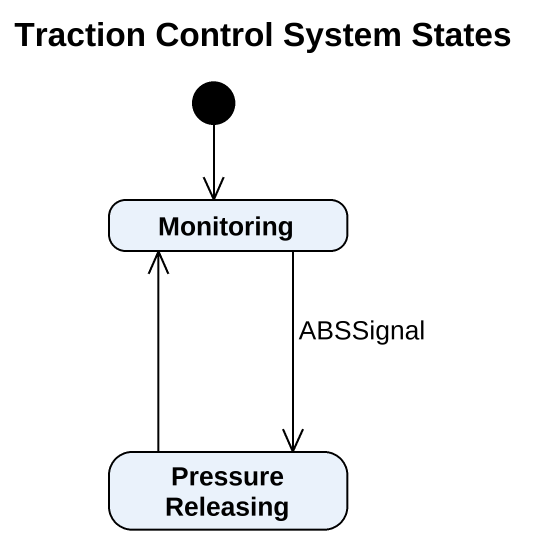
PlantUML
@startuml
title Traction Control System States
hide empty description
state Monitoring
state "Pressure Releasing" as Pressure_Releasing
[*] --> Monitoring
Monitoring --> Pressure_Releasing : ABSSignal
Pressure_Releasing -up-> Monitoring
@enduml
